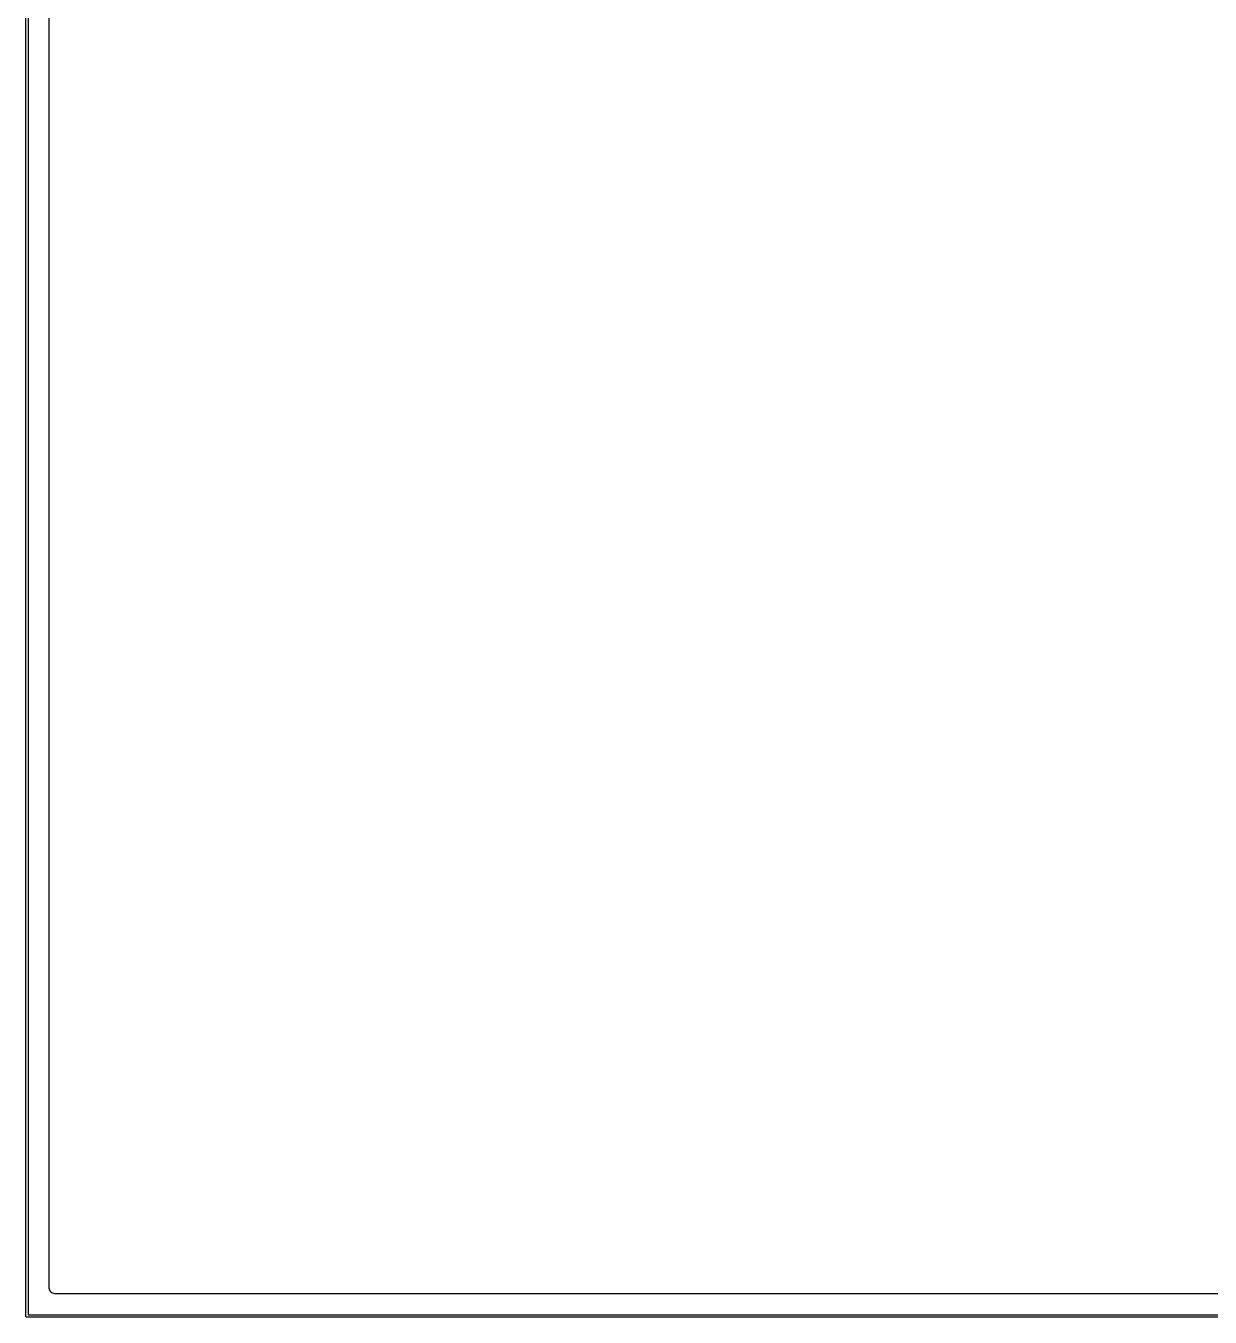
# Model space of a CAD drawing. Extents: x 4.07 to 10.8, y -5 to -0.8.
# Drawn here: x 5.799 to 6.843, y -5.001 to -3.863 of the extents above; entities that cross this region are included whole.
import ezdxf

# ---------------------------------------------------------------- set-up
doc = ezdxf.new("R2010")
doc.units = 0
doc.header["$MEASUREMENT"] = 0
doc.layers.add('BLACK', color=7, linetype='CONTINUOUS')

msp = doc.modelspace()

# ---------------------------------------------------------------- linework, layer by layer
at = {"layer": 'BLACK', "linetype": 'CONTINUOUS'}
for p, q in [((5.799, -5), (5.799, -0.8)), ((5.801, -0.801), (5.801, -4.999)), ((5.8197, -4.9754), (5.8197, -2.2779)), ((5.8201, -4.9774), (5.8197, -4.9754)), ((5.8219, -4.9795), (5.8201, -4.9774)), ((5.8246, -4.9803), (5.8219, -4.9795)), ((10.7754, -4.9803), (5.8246, -4.9803)), ((5.7991, -5.0004), (5.799, -5)), ((5.7996, -5.0009), (5.7991, -5.0004)), ((5.8, -5.001), (5.7996, -5.0009)), ((10.8, -5.001), (5.8, -5.001)), ((5.801, -4.999), (10.799, -4.999))]:
    msp.add_line(p, q, dxfattribs=at)

doc.saveas('drawing.dxf')
